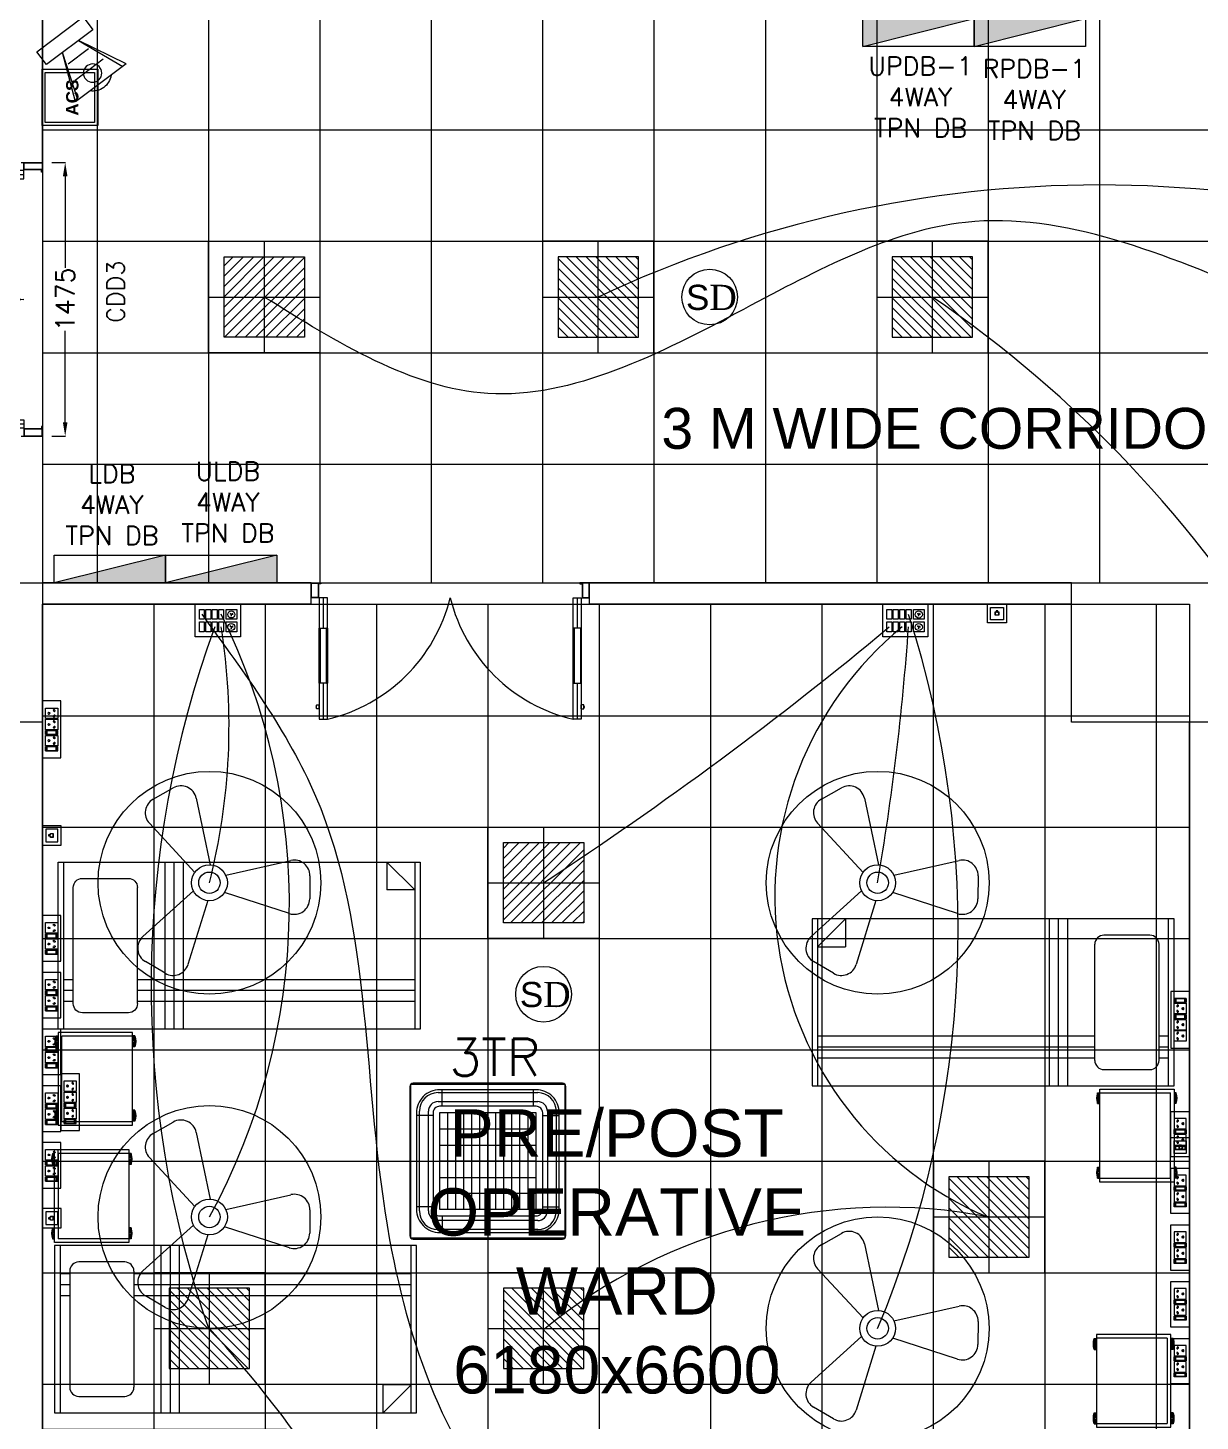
# Model space of a CAD drawing. Extents: x 3552052 to 4102982, y -707811 to -630695.
# Drawn here: x 3575762 to 3582078, y -653095 to -645591 of the extents above; entities that cross this region are included whole.
import ezdxf

# ---------------------------------------------------------------- set-up
doc = ezdxf.new("R2010")
doc.units = 0
doc.header["$LTSCALE"] = 6
doc.header["$MEASUREMENT"] = 0
doc.layers.get('Defpoints').update_dxf_attribs({"linetype": 'CONTINUOUS', "lineweight": 0})
for name, color, linetype, lineweight in [('1200 Door', 144, 'CONTINUOUS', 0), ('COL', 5, 'CONTINUOUS', 0), ('DIM', 7, 'CONTINUOUS', 0), ('Double Leaf Door', 4, 'CONTINUOUS', 0), ('ELE 36W EMERGENCY LIGHT', 5, 'CONTINUOUS', 0), ('ELE 36W LED LIGHT', 6, 'CONTINUOUS', 0), ('ELE-1200MM CEILINGFAN', 6, 'CONTINUOUS', 0), ('ELE-12M RAW&UPS SB', 40, 'CONTINUOUS', 0), ('ELE-2NOS OF 6-16 RAW POWER SOCKET', 1, 'CONTINUOUS', 0), ('ELE-36W EMERGENCY  LED LIGHT', 7, 'CONTINUOUS', 0), ('ELE-36W LED LIGHT', 210, 'CONTINUOUS', 0), ('ELE-3NOS 6-16A POWER SOCKET', 5, 'CONTINUOUS', 0), ('ELE-4M UPS P.SB', 3, 'CONTINUOUS', 0), ('ELE. 2N0S OF 6-16 UPS SOCKETS', 191, 'CONTINUOUS', 0), ('ELE. DB', 1, 'CONTINUOUS', 0), ('ELE.DB', 1, 'CONTINUOUS', 0), ('ELE.LAN POINT', 3, 'CONTINUOUS', 0), ('FA-BELOW SMOKE DERECTOR', 1, 'CONTINUOUS', 0), ('furniture', 33, 'CONTINUOUS', 0), ('hatch', 252, 'CONTINUOUS', 0), ('HTL-AC UNIT', 5, 'CONTINUOUS', 0), ('LV-ACS', 30, 'CONTINUOUS', 0), ('LV.CC CEMARA', 66, 'CONTINUOUS', 0), ('MEP_HVAC_TEXT', 7, 'CONTINUOUS', 0), ('WALL', 8, 'CONTINUOUS', 0)]:
    doc.layers.add(name, color=color, linetype=linetype, lineweight=lineweight)
doc.layers.add('ELE-LIGHTING WIRING', color=7, linetype='CONTINUOUS', lineweight=0, true_color=0x63d7b6)
doc.styles.add('ARIAL', font='arial.ttf')
doc.styles.add('PDF Times New Roman', font='times.ttf')
doc.styles.add('ROMANS', font='romans.shx')
doc.styles.get("Standard").update_dxf_attribs({"font": 'SIMPLEX'})
doc.styles.add('VERDANA', font='verdana.ttf')
doc.dimstyles.new('AEPL1', dxfattribs={"dimtxt": 100, "dimasz": 75, "dimexe": 1.25, "dimexo": 50, "dimtad": 0, "dimdec": 0, "dimtxsty": 'ROMANS', "dimcen": 2.5, "dimclrd": 7, "dimclre": 7, "dimadec": 0, "dimazin": 0, "dimtfac": 1, "dimtdec": 0, "dimtmove": 0, "dimatfit": 3, "dimfxl": 1, "dimlwd": 0, "dimlwe": 0, "dimarcsym": 0})

# ---------------------------------------------------------------- blocks, each defined once
blk = doc.blocks.new('asdsad')
at = {"layer": 'ELE-12M RAW&UPS SB', "color": 40, "ltscale": 10}
for p, q in [((3536006.4, -692076.1, 0), (3536013.4, -692079.7, 0)), ((3536014, -692078.8, 0), (3536009, -692073, 0)), ((3536013.9, -692082.1, 0), (3536011.4, -692089.3, 0)), ((3536015.4, -692090.1, 0), (3536015, -692082.2, 0)), ((3536023, -692075.3, 0), (3536016.4, -692079.5, 0)), ((3536016.9, -692080.5, 0), (3536024.4, -692079.1, 0)), ((3536006.4, -692143.9, 0), (3536013.4, -692147.5, 0)), ((3536014, -692146.6, 0), (3536009, -692140.8, 0)), ((3536013.9, -692149.9, 0), (3536011.4, -692157.1, 0)), ((3536015.4, -692157.9, 0), (3536015, -692150, 0)), ((3536023, -692143.1, 0), (3536016.4, -692147.3, 0)), ((3536016.9, -692148.3, 0), (3536024.4, -692146.9, 0))]:
    blk.add_line(p, q, dxfattribs=at)
at = {"layer": 'ELE-12M RAW&UPS SB', "color": 40, "ltscale": 10, "elevation": 0}
for points in [[(3535820.5, -692025.9), (3536064.2, -692025.9), (3536064.2, -692200.8), (3535820.5, -692200.8)], [(3535877.2, -692053.5), (3535903.6, -692053.5), (3535903.6, -692106.3), (3535877.2, -692106.3)], [(3535877.2, -692121), (3535903.6, -692121), (3535903.6, -692173.8), (3535877.2, -692173.8)], [(3535911.9, -692053.5), (3535938.3, -692053.5), (3535938.3, -692106.3), (3535911.9, -692106.3)], [(3535911.9, -692121), (3535938.3, -692121), (3535938.3, -692173.8), (3535911.9, -692173.8)], [(3535946.5, -692053.5), (3535972.9, -692053.5), (3535972.9, -692106.3), (3535946.5, -692106.3)], [(3535946.5, -692121), (3535972.9, -692121), (3535972.9, -692173.8), (3535946.5, -692173.8)], [(3535986.2, -692053.2), (3536044.3, -692053.2), (3536044.3, -692106), (3535986.2, -692106)], [(3535986.2, -692121), (3536044.3, -692121), (3536044.3, -692173.8), (3535986.2, -692173.8)]]:
    blk.add_lwpolyline(points, close=True, dxfattribs=at)
at = {"layer": 'ELE-12M RAW&UPS SB', "color": 3, "linetype": 'ByBlock', "elevation": 0}
for points in [[(3535842.5, -692053.5), (3535868.9, -692053.5), (3535868.9, -692106.3), (3535842.5, -692106.3)], [(3535842.5, -692121), (3535868.9, -692121), (3535868.9, -692173.8), (3535842.5, -692173.8)]]:
    blk.add_lwpolyline(points, close=True, dxfattribs=at)
at = {"layer": 'ELE-12M RAW&UPS SB', "color": 40, "ltscale": 10}
for centre, radius in [((3536014.9, -692080.5, 0), 19.1), ((3536014.9, -692080.5, 0), 1.78), ((3536014.9, -692148.3, 0), 19.1), ((3536014.9, -692148.3, 0), 1.78)]:
    blk.add_circle(centre, radius, dxfattribs=at)
blk = doc.blocks.new('UPS DB')
at = {"layer": 'hatch'}
h = blk.add_hatch(color=3, dxfattribs=at)
h.dxf.hatch_style = 1
h.paths.add_polyline_path([(0, -150), (600, -150), (600, 0)])
at = {"layer": 'ELE. DB', "color": 3}
blk.add_line((600, 0), (0, -150), dxfattribs=at)
blk.add_lwpolyline([(0, 0), (600, 0), (600, -150), (0, -150)], close=True, dxfattribs=at)
blk = doc.blocks.new('FREAWFRED')
at = {"layer": 'ELE.DB'}
h = blk.add_hatch(color=1, dxfattribs=at)
h.dxf.hatch_style = 1
h.paths.add_polyline_path([(149.9, 0), (149.9, 600), (0, 600)])
blk.add_line((0, 600), (149.9, 0), dxfattribs=at)
blk.add_lwpolyline([(0, 0), (0, 600), (149.9, 600), (149.9, 0)], close=True, dxfattribs=at)
blk = doc.blocks.new('CC CEMARA')
at = {"layer": 'LV.CC CEMARA', "linetype": 'ByBlock'}
for p, q in [((46.7, -104.5), (105.3, -34.9)), ((239.6, -66.6), (64.7, -12.2)), ((232.1, -75.7), (64.7, -12.2)), ((94.5, -242.4), (18.6, -67.1)), ((18.6, -67.1), (104.2, -230.6)), ((81.3, -159.1), (162.8, -62.4)), ((94.5, -242.4), (239.6, -66.6))]:
    blk.add_line(p, q, dxfattribs=at)
blk.add_lwpolyline([(110.8, 42.8), (66.4, 79.7), (-66.4, -79.7), (-22, -116.7)], close=True, dxfattribs=at)
blk.add_circle((133.5, -123.5), 32.9, dxfattribs=at)
blk.add_arc((131.6, -123.6), 66.7, 275.3702, 5.5412, dxfattribs=at)
blk = doc.blocks.new('A$C45A5314D')
at = {"layer": 'furniture', "color": 6, "ltscale": 0.75}
for p, q in [((-1962.2, 946.4), (-1950, 946.4)), ((-1962.2, 946.4), (-1962.2, 887.3)), ((-1962.2, 945.5), (-1950, 945.5)), ((-1962.2, 944.4), (-1950, 944.4)), ((-1962.2, 943.2), (-1950, 943.2)), ((-1962.2, 941.5), (-1950, 941.5)), ((-1962.2, 939.2), (-1950, 939.2)), ((-1962.2, 936.2), (-1950, 936.2)), ((-1962.2, 932), (-1950, 932)), ((-1962.2, 927.1), (-1950, 927.1)), ((-1962.2, 920.9), (-1950, 920.9)), ((-1962.2, 912.9), (-1950, 912.9)), ((-1962.2, 906.7), (-1950, 906.7)), ((-1962.2, 901.8), (-1950, 901.8)), ((-1950, 467.5), (-1950, 967.5)), ((-1950, 967.5), (-1550, 967.5)), ((-1930.3, 947.8), (-1930.3, 487.2)), ((-1930.3, 947.8), (-1550, 947.8)), ((-1550, 967.5), (-1550, 467.5)), ((-1537.8, 946.4), (-1550, 946.4)), ((-1537.8, 945.5), (-1550, 945.5)), ((-1537.8, 944.4), (-1550, 944.4)), ((-1537.8, 943.2), (-1550, 943.2)), ((-1537.8, 941.5), (-1550, 941.5)), ((-1537.8, 939.2), (-1550, 939.2)), ((-1537.8, 936.2), (-1550, 936.2)), ((-1537.8, 932), (-1550, 932)), ((-1537.8, 927.1), (-1550, 927.1)), ((-1537.8, 920.9), (-1550, 920.9)), ((-1537.8, 912.9), (-1550, 912.9)), ((-1537.8, 906.7), (-1550, 906.7)), ((-1537.8, 901.8), (-1550, 901.8)), ((-1537.8, 946.4), (-1537.8, 887.3)), ((-1962.2, 897.6), (-1950, 897.6)), ((-1962.2, 894.6), (-1950, 894.6)), ((-1962.2, 892.3), (-1950, 892.3)), ((-1962.2, 890.6), (-1950, 890.6)), ((-1962.2, 889.4), (-1950, 889.4)), ((-1962.2, 888.2), (-1950, 888.2)), ((-1962.2, 887.3), (-1950, 887.3)), ((-1537.8, 897.6), (-1550, 897.6)), ((-1537.8, 894.6), (-1550, 894.6)), ((-1537.8, 892.3), (-1550, 892.3)), ((-1537.8, 890.6), (-1550, 890.6)), ((-1537.8, 889.4), (-1550, 889.4)), ((-1537.8, 888.2), (-1550, 888.2)), ((-1537.8, 887.3), (-1550, 887.3)), ((-1962.2, 545.4), (-1950, 545.4)), ((-1962.2, 545.4), (-1962.2, 486.3)), ((-1962.2, 544.5), (-1950, 544.5)), ((-1962.2, 543.4), (-1950, 543.4)), ((-1962.2, 542.2), (-1950, 542.2)), ((-1962.2, 540.4), (-1950, 540.4)), ((-1962.2, 538.1), (-1950, 538.1)), ((-1962.2, 535.2), (-1950, 535.2)), ((-1962.2, 531), (-1950, 531)), ((-1962.2, 526.1), (-1950, 526.1)), ((-1537.8, 545.4), (-1550, 545.4)), ((-1537.8, 544.5), (-1550, 544.5)), ((-1537.8, 543.4), (-1550, 543.4)), ((-1537.8, 542.2), (-1550, 542.2)), ((-1537.8, 540.4), (-1550, 540.4)), ((-1537.8, 538.1), (-1550, 538.1)), ((-1537.8, 535.2), (-1550, 535.2)), ((-1537.8, 531), (-1550, 531)), ((-1537.8, 526.1), (-1550, 526.1)), ((-1537.8, 545.4), (-1537.8, 486.3)), ((-1962.2, 519.9), (-1950, 519.9)), ((-1962.2, 511.9), (-1950, 511.9)), ((-1962.2, 505.7), (-1950, 505.7)), ((-1962.2, 500.7), (-1950, 500.7)), ((-1962.2, 496.6), (-1950, 496.6)), ((-1962.2, 493.6), (-1950, 493.6)), ((-1962.2, 491.3), (-1950, 491.3)), ((-1962.2, 489.6), (-1950, 489.6)), ((-1962.2, 488.4), (-1950, 488.4)), ((-1962.2, 487.2), (-1950, 487.2)), ((-1962.2, 486.3), (-1950, 486.3)), ((-1962.2, 486.3), (-1950, 486.3)), ((-1550, 467.5), (-1950, 467.5)), ((-1550, 487.2), (-1930.3, 487.2)), ((-1537.8, 519.9), (-1550, 519.9)), ((-1537.8, 511.9), (-1550, 511.9)), ((-1537.8, 505.7), (-1550, 505.7)), ((-1537.8, 500.7), (-1550, 500.7)), ((-1537.8, 496.6), (-1550, 496.6)), ((-1537.8, 493.6), (-1550, 493.6)), ((-1537.8, 491.3), (-1550, 491.3)), ((-1537.8, 489.6), (-1550, 489.6)), ((-1537.8, 488.4), (-1550, 488.4)), ((-1537.8, 487.2), (-1550, 487.2)), ((-1537.8, 486.3), (-1550, 486.3))]:
    blk.add_line(p, q, dxfattribs=at)
at = {"layer": 'furniture', "color": 6}
for p, q in [((0, 450), (-1950, 450)), ((-1950, 450), (-1950, -450)), ((-1920.5, 450), (-1920.5, -450)), ((-1376.5, -450), (-1376.5, 450)), ((-1326.5, -450), (-1326.5, 450)), ((-1276.5, -450), (-1276.5, 450)), ((-29.5, -450), (-29.5, 450)), ((0, -450), (0, 450)), ((-1869, 312.7), (-1869, -312.7)), ((-1572.3, 361.9), (-1819.8, 361.9)), ((-1523.1, 312.7), (-1523.1, -312.7)), ((-1920.5, 300), (-1869, 300)), ((-1920.5, 240.9), (-1869, 240.9)), ((-1523.1, 300), (-29.5, 300)), ((-1523.1, 240.9), (-29.5, 240.9)), ((-1920.5, 181.9), (-1869, 181.9)), ((-1523.1, 181.9), (-29.5, 181.9)), ((-179.5, -450), (-29.5, -300)), ((-179.5, -450), (-179.5, -300)), ((-29.5, -300), (-179.5, -300)), ((-1819.8, -361.9), (-1572.3, -361.9)), ((-1950, -450), (0, -450))]:
    blk.add_line(p, q, dxfattribs=at)
at = {"layer": 'furniture', "color": 6, "ltscale": 0.75}
for centre, start, end in [((-1876, 916.9), 161.07537, 198.92466), ((-1624, 916.9), 341.07537, 18.92466), ((-1876, 515.9), 161.07537, 198.92466), ((-1624, 515.9), 341.07537, 18.92466)]:
    blk.add_arc(centre, 91.1, start, end, dxfattribs=at)
at = {"layer": 'furniture', "color": 6}
for centre, start, end in [((-1819.8, 312.7), 90.00001, 180.00001), ((-1572.3, 312.7), 0.00001, 90.00001), ((-1819.8, -312.7), 180.00001, 270.00001), ((-1572.3, -312.7), 270.00001, 0.00001)]:
    blk.add_arc(centre, 49.2, start, end, dxfattribs=at)
blk = doc.blocks.new('1800x80')
at = {"layer": 'Double Leaf Door'}
for points in [[(101770.4, -25417.9), (101775.3, -25417.9), (101775.3, -25121.4), (101770.4, -25121.4)], [(101814, -25121.4), (101809.1, -25121.4), (101809.1, -25417.9), (101814, -25417.9)], [(103113.4, -25121.4), (103118.4, -25121.4), (103118.4, -25417.9), (103113.4, -25417.9)], [(103157.1, -25417.9), (103152.1, -25417.9), (103152.1, -25121.4), (103157.1, -25121.4)]]:
    blk.add_hatch(color=6, dxfattribs=at).paths.add_polyline_path(points)
at = {"layer": 'Double Leaf Door', "color": 8}
for p, q in [((101756, -24985.1), (101756, -25003.1)), ((101770.4, -24983.1), (101758, -24983.1)), ((101770.4, -25581.8), (101770.4, -24927.6)), ((101770.4, -24927.6), (101814, -24927.6)), ((101770.4, -24983.1), (101770.4, -25005)), ((101792.2, -25121.4), (101792.2, -24927.6)), ((101814, -24927.6), (101814, -25581.8)), ((103157.1, -24927.6), (103113.4, -24927.6)), ((103113.4, -24927.6), (103113.4, -25581.8)), ((103135.3, -25121.4), (103135.3, -24927.6)), ((103157.1, -25581.8), (103157.1, -24927.6)), ((103157.1, -24983.1), (103169.5, -24983.1)), ((103157.1, -24983.1), (103157.1, -25005)), ((103171.5, -24985.1), (103171.5, -25003.1)), ((101758, -25005), (101770.4, -25005)), ((103169.5, -25005), (103157.1, -25005)), ((101792.2, -25581.8), (101792.2, -25417.9)), ((103135.3, -25581.8), (103135.3, -25417.9)), ((101726.2, -25581.8), (101726.2, -25681.8)), ((101766.4, -25581.8), (101726.2, -25581.8)), ((101728.2, -25583.8), (101728.2, -25679.8)), ((101764.4, -25583.8), (101728.2, -25583.8)), ((101764.4, -25678.9), (101764.4, -25583.8)), ((101766.4, -25676.9), (101766.4, -25581.8)), ((101814, -25581.8), (101770.4, -25581.8)), ((103113.4, -25581.8), (103157.1, -25581.8)), ((103161.1, -25676.9), (103161.1, -25581.8)), ((103161.1, -25581.8), (103201.2, -25581.8)), ((103163, -25678.9), (103163, -25583.8)), ((103163, -25583.8), (103199.3, -25583.8)), ((103199.3, -25583.8), (103199.3, -25679.8)), ((103201.2, -25581.8), (103201.2, -25681.8)), ((101726.2, -25681.8), (101766.4, -25681.8)), ((101728.2, -25679.8), (101766.4, -25679.8)), ((101776.3, -25678.9), (101764.4, -25678.9)), ((101778.3, -25676.9), (101766.4, -25676.9)), ((101766.4, -25679.8), (101776.3, -25679.8)), ((101766.4, -25681.8), (101778.3, -25681.8)), ((101776.3, -25679.8), (101776.3, -25678.9)), ((101778.3, -25681.8), (101778.3, -25676.9)), ((103149.1, -25681.8), (103149.1, -25676.9)), ((103149.1, -25676.9), (103161.1, -25676.9)), ((103161.1, -25681.8), (103149.1, -25681.8)), ((103151.1, -25679.8), (103151.1, -25678.9)), ((103151.1, -25678.9), (103163, -25678.9)), ((103161.1, -25679.8), (103151.1, -25679.8)), ((103199.3, -25679.8), (103161.1, -25679.8)), ((103201.2, -25681.8), (103161.1, -25681.8))]:
    blk.add_line(p, q, dxfattribs=at)
at = {"layer": 'Double Leaf Door', "color": 6}
for p, q in [((101814, -25121.4), (101770.4, -25121.4)), ((101770.4, -25121.4), (101770.4, -25417.9)), ((101775.3, -25417.9), (101775.3, -25121.4)), ((101809.1, -25417.9), (101809.1, -25121.4)), ((101814, -25417.9), (101814, -25121.4)), ((103113.4, -25417.9), (103113.4, -25121.4)), ((103113.4, -25121.4), (103157.1, -25121.4)), ((103118.4, -25417.9), (103118.4, -25121.4)), ((103152.1, -25417.9), (103152.1, -25121.4)), ((103157.1, -25121.4), (103157.1, -25417.9)), ((101770.4, -25417.9), (101814, -25417.9)), ((103157.1, -25417.9), (103113.4, -25417.9))]:
    blk.add_line(p, q, dxfattribs=at)
at = {"layer": 'Double Leaf Door', "color": 6, "ltscale": 100}
for p, q in [((101809.1, -25121.4), (101809.1, -25417.9)), ((103118.4, -25121.4), (103118.4, -25417.9))]:
    blk.add_line(p, q, dxfattribs=at)
at = {"layer": 'Double Leaf Door', "color": 6}
for points in [[(101770.4, -25121.4), (101770.4, -25417.9), (101775.3, -25417.9), (101775.3, -25121.4), (101770.4, -25121.4)], [(101814, -25121.4), (101814, -25417.9), (101809.1, -25417.9), (101809.1, -25121.4), (101814, -25121.4)], [(103113.4, -25121.4), (103113.4, -25417.9), (103118.4, -25417.9), (103118.4, -25121.4), (103113.4, -25121.4)], [(103157.1, -25121.4), (103157.1, -25417.9), (103152.1, -25417.9), (103152.1, -25121.4), (103157.1, -25121.4)]]:
    blk.add_lwpolyline(points, dxfattribs=at)
at = {"layer": 'Double Leaf Door', "ltscale": 5000}
for points in [[(101770.4, -25121.4), (101770.4, -25417.9), (101775.3, -25417.9), (101775.3, -25121.4), (101770.4, -25121.4)], [(103157.1, -25121.4), (103157.1, -25417.9), (103152.1, -25417.9), (103152.1, -25121.4), (103157.1, -25121.4)]]:
    blk.add_lwpolyline(points, dxfattribs=at)
at = {"layer": 'Double Leaf Door', "color": 8}
for centre, radius, start, end in [((101758, -24985.1), 1.98, 90, 180), ((101731.8, -25658.9), 736, 6.01421, 83.58626), ((103143.1, -25606.8), 679.9, 92.50464, 177.89489), ((103169.5, -24985.1), 1.98, 0, 90), ((101756, -24994.1), 3.72, 90, 270), ((101758, -25003.1), 1.98, 180, 270), ((103169.5, -25003.1), 1.98, 270, 0), ((103171.5, -24994.1), 3.72, 270, 90)]:
    blk.add_arc(centre, radius, start, end, dxfattribs=at)
blk = doc.blocks.new('*D77')
at = {"layer": 'Defpoints', "color": 0, "linetype": 'ByBlock', "transparency": 16777216}
for p in [(3575840.5, -646315.4), (3575963.3, -646315.4), (3575840.5, -647790.4)]:
    blk.add_point(p, dxfattribs=at)
at = {"layer": 'DIM', "color": 7, "linetype": 'ByBlock', "lineweight": 0, "transparency": 16777216}
for p, q in [((3575890.5, -646315.4), (3575964.5, -646315.4)), ((3575963.3, -646390.4), (3575963.3, -646883.3)), ((3575963.3, -647715.4), (3575963.3, -647222.6)), ((3575890.5, -647790.4), (3575964.5, -647790.4))]:
    blk.add_line(p, q, dxfattribs=at)
at = {"layer": 'DIM', "color": 7, "linetype": 'ByBlock', "transparency": 16777216}
for points in [[(3575950.8, -646390.4), (3575975.8, -646390.4), (3575963.3, -646315.4)], [(3575950.8, -647715.4), (3575975.8, -647715.4), (3575963.3, -647790.4)]]:
    blk.add_solid(points, dxfattribs=at)
at = {"layer": 'DIM', "color": 0, "linetype": 'ByBlock', "transparency": 16777216, "insert": (3575963.3, -647052.9), "char_height": 100, "attachment_point": 5, "rotation": 90, "style": 'ROMANS'}
blk.add_mtext('1475', dxfattribs=at)
blk = doc.blocks.new('543WYH')
at = {"layer": 'ELE-2NOS OF 6-16 RAW POWER SOCKET', "color": 30, "linetype": 'ByBlock', "lineweight": 0}
for p, q in [((-124, -57), (-124, -91)), ((-26, -57), (-124, -57)), ((-26, -57), (-124, -57)), ((-124, -91), (-26, -91)), ((-124, -96), (-26, -96)), ((-124, -181), (-124, -96)), ((-113, -60), (-113, -88)), ((-37, -60), (-113, -60)), ((-113, -88), (-37, -88)), ((-110, -60), (-110, -88)), ((-37, -88), (-37, -60)), ((-26, -57), (-26, -91)), ((-26, -91), (-26, -57)), ((-26, -96), (-26, -181)), ((-26, -181), (-124, -181)), ((-124, -187), (-124, -221)), ((-26, -187), (-124, -187)), ((-26, -187), (-124, -187)), ((-124, -221), (-26, -221)), ((-113, -190), (-113, -218)), ((-37, -190), (-113, -190)), ((-113, -218), (-37, -218)), ((-110, -190), (-110, -218)), ((-37, -218), (-37, -190)), ((-26, -187), (-26, -221)), ((-26, -221), (-26, -187)), ((-124, -312), (-124, -227)), ((-124, -227), (-26, -227)), ((-26, -312), (-124, -312)), ((-124, -402), (-124, -317)), ((-124, -317), (-26, -317)), ((-26, -227), (-26, -312)), ((-26, -317), (-26, -402)), ((-26, -402), (-124, -402))]:
    blk.add_line(p, q, dxfattribs=at)
blk.add_lwpolyline([(-150, 0), (-150, -459), (0, -459), (0, 0)], close=True, dxfattribs=at)
for centre, radius, start, end in [((-94, -115), 5.7, 275.2689, 182.51), ((-98, -119), 4.6, 112.6838, 345.0951), ((-98, -159), 4.6, 14.9049, 247.3162), ((-94, -163), 5.7, 177.49, 84.7311), ((-58, -139), 4.22, 71.4031, 288.5969), ((-51, -139), 6.62, 217.1584, 142.8416), ((-98, -249), 4.6, 112.6838, 345.0951), ((-98, -289), 4.6, 14.9049, 247.3162), ((-98, -340), 4.6, 112.6838, 345.0951), ((-94, -245), 5.7, 275.2689, 182.51), ((-94, -293), 5.7, 177.49, 84.7311), ((-94, -335), 5.7, 275.2689, 182.51), ((-58, -269), 4.22, 71.4031, 288.5969), ((-51, -269), 6.62, 217.1584, 142.8416), ((-98, -379), 4.6, 14.9049, 247.3162), ((-94, -384), 5.7, 177.49, 84.7311), ((-58, -360), 4.22, 71.4031, 288.5969), ((-51, -360), 6.62, 217.1584, 142.8416)]:
    blk.add_arc(centre, radius, start, end, dxfattribs=at)
blk = doc.blocks.new('Voice')
at = {"layer": 'ELE.LAN POINT', "color": 6}
for points in [[(0, -31.8), (127.9, -31.8), (127.9, 92), (0, 92)], [(21.9, -10), (106, -10), (106, 70.1), (21.9, 70.1)], [(77.3, 21.4), (69.7, 21.4), (69.7, 11.7), (58.1, 11.7), (58.1, 21.4), (50.6, 21.4), (50.6, 38.7), (77.3, 38.7)], [(75.9, 22.8), (68.4, 22.8), (68.4, 13), (59.5, 13), (59.5, 22.8), (52, 22.8), (52, 37.4), (75.9, 37.4)]]:
    blk.add_lwpolyline(points, close=True, dxfattribs=at)
blk = doc.blocks.new('5Y3AQY')
at = {"layer": 'ELE. 2N0S OF 6-16 UPS SOCKETS', "color": 72, "lineweight": 0}
for p, q in [((-312, -26), (-278, -26)), ((-312, -124), (-312, -26)), ((-312, -124), (-312, -26)), ((-309, -37), (-281, -37)), ((-309, -113), (-309, -37)), ((-309, -40), (-281, -40)), ((-281, -37), (-281, -113)), ((-278, -26), (-278, -124)), ((-272, -26), (-272, -124)), ((-187, -26), (-272, -26)), ((-187, -124), (-187, -26)), ((-181, -26), (-148, -26)), ((-181, -124), (-181, -26)), ((-181, -124), (-181, -26)), ((-179, -37), (-150, -37)), ((-179, -113), (-179, -37)), ((-179, -40), (-150, -40)), ((-150, -37), (-150, -113)), ((-148, -26), (-148, -124)), ((-57, -26), (-142, -26)), ((-142, -26), (-142, -124)), ((-57, -124), (-57, -26)), ((-312, -124), (-278, -124)), ((-278, -124), (-312, -124)), ((-281, -113), (-309, -113)), ((-272, -124), (-187, -124)), ((-181, -124), (-148, -124)), ((-148, -124), (-181, -124)), ((-150, -113), (-179, -113)), ((-142, -124), (-57, -124))]:
    blk.add_line(p, q, dxfattribs=at)
blk.add_lwpolyline([(-368, 0), (0, 0), (0, -150), (-368, -150)], close=True, dxfattribs=at)
for centre, radius, start, end in [((-254, -56), 5.7, 87.49, 354.7311), ((-249, -52), 4.6, 284.9049, 157.3162), ((-230, -99), 6.62, 127.1584, 52.8416), ((-230, -92), 4.22, 341.4031, 198.5969), ((-210, -52), 4.6, 22.6838, 255.0951), ((-205, -56), 5.7, 185.2689, 92.51), ((-124, -56), 5.7, 87.49, 354.7311), ((-119, -52), 4.6, 284.9049, 157.3162), ((-99, -99), 6.62, 127.1584, 52.8416), ((-99, -92), 4.22, 341.4031, 198.5969), ((-80, -52), 4.6, 22.6838, 255.0951), ((-75, -56), 5.7, 185.2689, 92.51)]:
    blk.add_arc(centre, radius, start, end, dxfattribs=at)
blk = doc.blocks.new('FGFGGR')
at = {"layer": 'ELE-4M UPS P.SB', "color": 8, "linetype": 'ByBlock'}
for p, q in [((3598355.8, -691291.4), (3598355.8, -695736.4)), ((3598955.8, -691291.4), (3598955.8, -695736.4)), ((3599555.8, -691291.4), (3599555.8, -697851.4)), ((3600155.8, -691291.4), (3600155.8, -697851.4)), ((3600755.8, -691291.4), (3600755.8, -697851.4)), ((3601355.8, -691291.4), (3601355.8, -697851.4)), ((3601955.8, -691291.4), (3601955.8, -697851.4)), ((3602555.8, -691291.4), (3602555.8, -697851.4)), ((3603155.8, -691291.4), (3603155.8, -697851.4)), ((3603755.8, -691291.4), (3603755.8, -697851.4)), ((3597755.8, -691891.4), (3603935.8, -691891.4)), ((3597755.8, -692491.4), (3603935.8, -692491.4)), ((3597755.8, -693091.4), (3603935.8, -693091.4)), ((3597755.8, -693691.4), (3603935.8, -693691.4)), ((3597755.8, -694291.4), (3603935.8, -694291.4)), ((3597755.8, -694891.4), (3603935.8, -694891.4)), ((3597755.8, -695491.4), (3603935.8, -695491.4)), ((3599070.8, -696091.4), (3603935.8, -696091.4)), ((3599070.8, -696691.4), (3603935.8, -696691.4)), ((3599070.8, -697291.4), (3603935.8, -697291.4))]:
    blk.add_line(p, q, dxfattribs=at)
blk.add_lwpolyline([(3597755.8, -695736.4), (3597755.8, -691291.4), (3603935.8, -691291.4), (3603935.8, -697851.4), (3599070.8, -697851.4), (3599070.8, -695736.4)], close=True, dxfattribs=at)
blk = doc.blocks.new('light300x600')
at = {"layer": 'ELE-36W LED LIGHT', "lineweight": 0}
for p, q in [((918214.7, -78407.4), (918214.7, -79007.4)), ((918814.7, -78407.4), (918214.7, -78407.4)), ((918514.7, -78407.4), (918514.7, -79007.4)), ((918814.7, -79007.4), (918814.7, -78407.4)), ((918298.3, -78491.3), (918298.6, -78491)), ((918298.3, -78544.3), (918351.6, -78491)), ((918298.3, -78597.3), (918404.7, -78491)), ((918298.3, -78650.4), (918457.7, -78491)), ((918298.3, -78703.4), (918510.7, -78491)), ((918298.3, -78756.4), (918563.8, -78491)), ((918298.3, -78809.5), (918616.8, -78491)), ((918298.3, -78862.5), (918669.8, -78491)), ((918298.3, -78915.5), (918722.9, -78491)), ((918298.3, -78491), (918298.3, -78923.7)), ((918731.1, -78491), (918298.3, -78491)), ((918731.1, -78923.7), (918731.1, -78491)), ((918343.2, -78923.7), (918731.1, -78535.8)), ((918396.2, -78923.7), (918731.1, -78588.8)), ((918449.2, -78923.7), (918731.1, -78641.9)), ((918214.7, -78707.4), (918814.7, -78707.4)), ((918502.3, -78923.7), (918731.1, -78694.9)), ((918555.3, -78923.7), (918731.1, -78747.9)), ((918608.3, -78923.7), (918731.1, -78801)), ((918661.3, -78923.7), (918731.1, -78854)), ((918298.3, -78923.7), (918731.1, -78923.7)), ((918714.4, -78923.7), (918731.1, -78907)), ((918214.7, -79007.4), (918814.7, -79007.4))]:
    blk.add_line(p, q, dxfattribs=at)
blk = doc.blocks.new('CASSETTE UNIT - 3TR')
at = {"layer": 'HTL-AC UNIT', "color": 3}
for p, q in [((953753.2, -137420.8), (954583.3, -137420.8)), ((953753.2, -138250.3), (953753.2, -137420.8)), ((954583.3, -137420.8), (954583.3, -138250.3)), ((953951.9, -138095), (953951.9, -137576.1)), ((953995.2, -138095), (953995.2, -137576.1)), ((954038.4, -138095), (954038.4, -137576.1)), ((954081.7, -138095), (954081.7, -137576.1)), ((954124.9, -138095), (954124.9, -137576.1)), ((954168.2, -138095), (954168.2, -137576.1)), ((954211.4, -138095), (954211.4, -137576.1)), ((954254.8, -138095), (954254.8, -137576.1)), ((954298.1, -138095), (954298.1, -137576.1)), ((954341.3, -138095), (954341.3, -137576.1)), ((954384.6, -138095), (954384.6, -137576.1)), ((954428, -137663.5), (953908.5, -137663.5)), ((953908.5, -137750), (954428, -137750)), ((954428, -137836.5), (953908.5, -137836.5)), ((953908.5, -137923.1), (954428, -137923.1)), ((954428, -138009.6), (953908.5, -138009.6)), ((954583.3, -138250.3), (953753.2, -138250.3))]:
    blk.add_line(p, q, dxfattribs=at)
at = {"layer": 'HTL-AC UNIT', "color": 1}
for p, q in [((953899.9, -137466.7), (954436.6, -137466.7)), ((953899.9, -137515.2), (954436.6, -137515.2)), ((953799.1, -138103.6), (953799.1, -137567.5)), ((953847.6, -138103.6), (953847.6, -137567.5)), ((954488.9, -137567.5), (954488.9, -138103.6)), ((954537.4, -138103.6), (954537.4, -137567.5)), ((954436.6, -138155.9), (953899.9, -138155.9)), ((954436.6, -138204.4), (953899.9, -138204.4))]:
    blk.add_line(p, q, dxfattribs=at)
at = {"layer": 'HTL-AC UNIT', "color": 8}
for p, q in [((953921.7, -137540.4), (953921.7, -137451.2)), ((954414.8, -137540.4), (954414.8, -137451.2)), ((953872.8, -137589.3), (953783.6, -137589.3)), ((954463.7, -137589.3), (954552.9, -137589.3)), ((953872.8, -138081.8), (953783.6, -138081.8)), ((953921.7, -138130.7), (953921.7, -138219.9)), ((954414.8, -138130.7), (954414.8, -138219.9)), ((954463.7, -138081.8), (954552.9, -138081.8))]:
    blk.add_line(p, q, dxfattribs=at)
at = {"layer": 'HTL-AC UNIT', "color": 3}
blk.add_lwpolyline([(953765.8, -138255.6), (954570.7, -138255.6, 0.414214), (954588.5, -138237.7), (954588.5, -137433.4, 0.414214), (954570.7, -137415.6), (953765.8, -137415.6, 0.414214), (953747.9, -137433.4), (953747.9, -138237.7, 0.414214)], format="xyb", close=True, dxfattribs=at)
at = {"layer": 'HTL-AC UNIT', "color": 8}
for points in [[(953908.5, -138219.9), (954428, -138219.9, 0.414214), (954552.9, -138095), (954552.9, -137576.1, 0.414214), (954428, -137451.2), (953908.5, -137451.2, 0.414214), (953783.6, -137576.1), (953783.6, -138095, 0.414214)], [(953908.5, -138130.7), (954428, -138130.7, 0.414214), (954463.7, -138095), (954463.7, -137576.1, 0.414214), (954428, -137540.4), (953908.5, -137540.4, 0.414214), (953872.8, -137576.1), (953872.8, -138095, 0.414214)]]:
    blk.add_lwpolyline(points, format="xyb", close=True, dxfattribs=at)
blk.add_lwpolyline([(953908.5, -138095), (954428, -138095), (954428, -137576.1), (953908.5, -137576.1)], close=True, dxfattribs=at)
at = {"layer": 'HTL-AC UNIT', "color": 1}
for centre, radius, start, end in [((953899.9, -137567.5), 100.7, 90, 180), ((954436.6, -137567.5), 100.7, 0, 90), ((953899.9, -137567.5), 52.3, 90, 180), ((954436.6, -137567.5), 52.3, 0, 90), ((953899.9, -138103.6), 100.7, 180, 270), ((953899.9, -138103.6), 52.3, 180, 270), ((954436.6, -138103.6), 52.3, 270, 0), ((954436.6, -138103.6), 100.7, 270, 0)]:
    blk.add_arc(centre, radius, start, end, dxfattribs=at)
blk = doc.blocks.new('A$C07FB25EA')
at = {"layer": 'ELE-1200MM CEILINGFAN', "color": 3}
for p, q in [((6.53, 13.37), (9.47, 11.64)), ((0.26, 2.64), (3.17, 12.07)), ((9.84, 7.94), (2.36, 1.21)), ((-11.8, 4.55), (-2.22, 1.44)), ((-14.84, -1.03), (-14.81, 2.38)), ((-2.41, -1.1), (-12.04, -3.29)), ((2.16, -1.54), (8.87, -8.78)), ((1.96, -12.49), (-0.13, -2.65)), ((8.31, -12.34), (5.35, -14.02))]:
    blk.add_line(p, q, dxfattribs=at)
at = {"layer": 'ELE-1200MM CEILINGFAN', "color": 5, "ltscale": 10}
blk.add_circle((0, 0), 16.45, dxfattribs=at)
at = {"layer": 'ELE-1200MM CEILINGFAN', "color": 3}
for radius in [2.65, 1.58]:
    blk.add_circle((0, 0), radius, dxfattribs=at)
for centre, start, end in [((5.36, 11.38), 59.5281, 162.5229), ((8.3, 9.66), 311.9493, 59.5281), ((-12.51, 2.36), 71.9493, 179.5281), ((-12.54, -1.05), 179.5281, 282.5229), ((7.18, -10.34), 299.5281, 42.5229), ((4.21, -12.02), 191.9493, 299.5281)]:
    blk.add_arc(centre, 2.3, start, end, dxfattribs=at)
blk = doc.blocks.new('ELE.EMERGENCY 40W LED LIGHT')
at = {"layer": 'ELE-36W EMERGENCY  LED LIGHT'}
h = blk.add_hatch(dxfattribs=at)
h.set_pattern_fill('ANSI31', color=5, scale=300, style=0)
h.paths.add_polyline_path([(-207.7, -207.7), (-207.7, 207.7), (207.7, 207.7), (207.7, -207.7)])
for p, q in [((0, 288), (0, -288)), ((-288, 0), (288, 0))]:
    blk.add_line(p, q, dxfattribs=at)
for points in [[(-288, -288), (-288, 288), (288, 288), (288, -288)], [(-207.7, -207.7), (-207.7, 207.7), (207.7, 207.7), (207.7, -207.7)]]:
    blk.add_lwpolyline(points, close=True, dxfattribs=at)
blk = doc.blocks.new('1500x80')
at = {"layer": 'Double Leaf Door'}
for points in [[(99336.2, -25417.9), (99341.1, -25417.9), (99341.1, -25121.4), (99336.2, -25121.4)], [(99379.8, -25121.4), (99374.8, -25121.4), (99374.8, -25417.9), (99379.8, -25417.9)], [(100704.2, -25121.4), (100709.2, -25121.4), (100709.2, -25417.9), (100704.2, -25417.9)], [(100747.8, -25417.9), (100742.9, -25417.9), (100742.9, -25121.4), (100747.8, -25121.4)]]:
    blk.add_hatch(color=6, dxfattribs=at).paths.add_polyline_path(points)
at = {"layer": 'Double Leaf Door', "color": 8}
for p, q in [((99321.8, -24985.1), (99321.8, -25003.1)), ((99336.2, -24983.1), (99323.7, -24983.1)), ((99336.2, -25581.8), (99336.2, -24927.6)), ((99336.2, -24927.6), (99379.8, -24927.6)), ((99336.2, -24983.1), (99336.2, -25005)), ((99358, -25121.4), (99358, -24927.6)), ((99379.8, -24927.6), (99379.8, -25581.8)), ((100747.8, -24927.6), (100704.2, -24927.6)), ((100704.2, -24927.6), (100704.2, -25581.8)), ((100726, -25121.4), (100726, -24927.6)), ((100747.8, -25581.8), (100747.8, -24927.6)), ((100747.8, -24983.1), (100760.3, -24983.1)), ((100747.8, -24983.1), (100747.8, -25005)), ((100762.2, -24985.1), (100762.2, -25003.1)), ((99323.7, -25005), (99336.2, -25005)), ((100760.3, -25005), (100747.8, -25005)), ((99358, -25581.8), (99358, -25417.9)), ((100726, -25581.8), (100726, -25417.9)), ((99292, -25581.8), (99292, -25661.8)), ((99332.2, -25581.8), (99292, -25581.8)), ((99294, -25583.8), (99294, -25659.8)), ((99330.2, -25583.8), (99294, -25583.8)), ((99330.2, -25658.9), (99330.2, -25583.8)), ((99332.2, -25656.9), (99332.2, -25581.8)), ((99379.8, -25581.8), (99336.2, -25581.8)), ((100704.2, -25581.8), (100747.8, -25581.8)), ((100751.8, -25656.9), (100751.8, -25581.8)), ((100751.8, -25581.8), (100792, -25581.8)), ((100753.8, -25658.9), (100753.8, -25583.8)), ((100753.8, -25583.8), (100790, -25583.8)), ((100790, -25583.8), (100790, -25659.8)), ((100792, -25581.8), (100792, -25661.8)), ((99292, -25661.8), (99332.2, -25661.8)), ((99294, -25659.8), (99332.2, -25659.8)), ((99342.1, -25658.9), (99330.2, -25658.9)), ((99344.1, -25656.9), (99332.2, -25656.9)), ((99332.2, -25659.8), (99342.1, -25659.8)), ((99332.2, -25661.8), (99344.1, -25661.8)), ((99342.1, -25659.8), (99342.1, -25658.9)), ((99344.1, -25661.8), (99344.1, -25656.9)), ((100739.9, -25661.8), (100739.9, -25656.9)), ((100739.9, -25656.9), (100751.8, -25656.9)), ((100751.8, -25661.8), (100739.9, -25661.8)), ((100741.9, -25659.8), (100741.9, -25658.9)), ((100741.9, -25658.9), (100753.8, -25658.9)), ((100751.8, -25659.8), (100741.9, -25659.8)), ((100790, -25659.8), (100751.8, -25659.8)), ((100792, -25661.8), (100751.8, -25661.8))]:
    blk.add_line(p, q, dxfattribs=at)
at = {"layer": 'Double Leaf Door', "color": 6}
for p, q in [((99379.8, -25121.4), (99336.2, -25121.4)), ((99336.2, -25121.4), (99336.2, -25417.9)), ((99341.1, -25417.9), (99341.1, -25121.4)), ((99374.8, -25417.9), (99374.8, -25121.4)), ((99379.8, -25417.9), (99379.8, -25121.4)), ((100704.2, -25417.9), (100704.2, -25121.4)), ((100704.2, -25121.4), (100747.8, -25121.4)), ((100709.2, -25417.9), (100709.2, -25121.4)), ((100742.9, -25417.9), (100742.9, -25121.4)), ((100747.8, -25121.4), (100747.8, -25417.9)), ((99336.2, -25417.9), (99379.8, -25417.9)), ((100747.8, -25417.9), (100704.2, -25417.9))]:
    blk.add_line(p, q, dxfattribs=at)
at = {"layer": 'Double Leaf Door', "color": 6, "ltscale": 100}
for p, q in [((99374.8, -25121.4), (99374.8, -25417.9)), ((100709.2, -25121.4), (100709.2, -25417.9))]:
    blk.add_line(p, q, dxfattribs=at)
at = {"layer": 'Double Leaf Door', "color": 6}
for points in [[(99336.2, -25121.4), (99336.2, -25417.9), (99341.1, -25417.9), (99341.1, -25121.4), (99336.2, -25121.4)], [(99379.8, -25121.4), (99379.8, -25417.9), (99374.8, -25417.9), (99374.8, -25121.4), (99379.8, -25121.4)], [(100704.2, -25121.4), (100704.2, -25417.9), (100709.2, -25417.9), (100709.2, -25121.4), (100704.2, -25121.4)], [(100747.8, -25121.4), (100747.8, -25417.9), (100742.9, -25417.9), (100742.9, -25121.4), (100747.8, -25121.4)]]:
    blk.add_lwpolyline(points, dxfattribs=at)
at = {"layer": 'Double Leaf Door', "ltscale": 5000}
for points in [[(99336.2, -25121.4), (99336.2, -25417.9), (99341.1, -25417.9), (99341.1, -25121.4), (99336.2, -25121.4)], [(100747.8, -25121.4), (100747.8, -25417.9), (100742.9, -25417.9), (100742.9, -25121.4), (100747.8, -25121.4)]]:
    blk.add_lwpolyline(points, dxfattribs=at)
at = {"layer": 'Double Leaf Door', "color": 8}
for centre, radius, start, end in [((99323.7, -24985.1), 1.98, 90, 180), ((99175.8, -25796.3), 892.3, 13.90597, 76.78637), ((100908.2, -25796.3), 892.3, 103.21363, 166.09403), ((100760.3, -24985.1), 1.98, 0, 90), ((99321.8, -24994.1), 3.72, 90, 270), ((99323.7, -25003.1), 1.98, 180, 270), ((100760.3, -25003.1), 1.98, 270, 0), ((100762.2, -24994.1), 3.72, 270, 90)]:
    blk.add_arc(centre, radius, start, end, dxfattribs=at)
blk = doc.blocks.new('SMOKE DETECTOR')
at = {"layer": 'FA-BELOW SMOKE DERECTOR', "color": 7}
blk.add_circle((931028.7, -118293.9), 166, dxfattribs=at)
at = {"layer": 'FA-BELOW SMOKE DERECTOR', "insert": (930887.1, -118373), "char_height": 150, "attachment_point": 7, "style": 'PDF Times New Roman'}
blk.add_mtext('{\\fArial|b0|i0|c0|p34;S}D', dxfattribs=at)
blk = doc.blocks.new('77')
at = {"layer": 'ELE-4M UPS P.SB', "color": 8, "linetype": 'ByBlock'}
for p, q in [((3576135.5, -664143.2), (3576135.5, -667183.2)), ((3576735.5, -664143.2), (3576735.5, -667183.2)), ((3577335.5, -664143.2), (3577335.5, -667183.2)), ((3577935.5, -664143.2), (3577935.5, -667183.2)), ((3578535.5, -664143.2), (3578535.5, -667183.2)), ((3579135.5, -664143.2), (3579135.5, -667183.2)), ((3579735.5, -664143.2), (3579735.5, -667183.2)), ((3580335.5, -664143.2), (3580335.5, -667183.2)), ((3580935.5, -664143.2), (3580935.5, -667183.2)), ((3581535.5, -664143.2), (3581535.5, -667183.2)), ((3582135.5, -664143.2), (3582135.5, -667703.4)), ((3582735.5, -664143.2), (3582735.5, -667703.4)), ((3583335.5, -664143.2), (3583335.5, -667703.4)), ((3583935.5, -664143.2), (3583935.5, -667703.4)), ((3584535.5, -664143.2), (3584535.5, -667703.4)), ((3575840.5, -664743.2), (3585135.5, -664743.2)), ((3575840.5, -665343.2), (3585135.5, -665343.2)), ((3575840.5, -665943.2), (3585135.5, -665943.2)), ((3575840.5, -666543.2), (3585135.5, -666543.2)), ((3575840.5, -667183.2), (3585135.5, -667183.2))]:
    blk.add_line(p, q, dxfattribs=at)
blk.add_lwpolyline([(3585135.5, -664143.2), (3575840.5, -664143.2), (3575840.5, -667183.2), (3582135.5, -667183.2), (3582135.5, -667703.4), (3585135.5, -667703.4)], close=True, dxfattribs=at)
blk = doc.blocks.new('ACS')
at = {"layer": 'LV-ACS'}
for points in [[(-346, 0), (346, 0), (346, -681), (-346, -681)], [(-306, -40), (306, -40), (306, -641), (-306, -641)]]:
    blk.add_lwpolyline(points, close=True, dxfattribs=at)
at = {"layer": 'LV-ACS', "color": 0, "insert": (-224, -295), "char_height": 150, "width": 1536.56, "attachment_point": 1}
blk.add_mtext('{\\fArial|b1|i0|c0|p34;ACS}', dxfattribs=at)

msp = doc.modelspace()

# ---------------------------------------------------------------- linework, layer by layer
at = {"layer": 'COL', "color": 8}
msp.add_lwpolyline([(3575090.5, -648580.4), (3575840.5, -648580.4), (3575840.5, -649330.4), (3575090.5, -649330.4)], close=True, dxfattribs=at)
at = {"layer": 'COL', "color": 8, "elevation": 0}
msp.add_lwpolyline([(3581385.5, -648580.4), (3582135.5, -648580.4), (3582135.5, -649330.4), (3581385.5, -649330.4)], close=True, dxfattribs=at)
at = {"layer": 'ELE-LIGHTING WIRING', "linetype": 'ByBlock'}
for centre, radius, start, end in [((3581535.5, -652775.9), 6339.2, 64.79102, 115.20898), ((3576977, -652414.3), 6501.1, 31.11722, 55.75299), ((3573667.1, -650312.3, 0), 3504.2, 331.29311, 26.48663), ((3575233, -650447.6, 0), 5540.8, 337.19262, 17.84597), ((3582073.5, -650753.7, 0), 5647.2, 159.94274, 199.07789), ((3573435, -649353.9, 0), 3410.9, 345.71734, 9.05745), ((3581663, -650267.3, 0), 1876.3, 129.38369, 247.08142), ((3566229.5, -647790.4, 0), 14314.5, 350.32777, 355.88704), ((3580390.2, -654863.1), 2920, 79.13677, 129.30481), ((3571409.4, -657427.7), 7195.3, 24.88854, 42.18985)]:
    msp.add_arc(centre, radius, start, end, dxfattribs=at)
at = {"layer": 'ELE-LIGHTING WIRING', "color": 254, "linetype": 'ByBlock', "true_color": 0xdebad0}
msp.add_arc((3567378, -633163.4, 0), 20364, 303.24033, 309.7632, dxfattribs=at)
for points in [[(3582435.5, -647040.4), (3580814.7, -646638.2), (3579617.7, -647106.8), (3578240.1, -647560.3), (3577035.5, -647040.4)], [(3576699.4, -648749.5, 0), (3577312, -649728.2), (3577711.3, -652117.7), (3578462, -653719.4), (3579740.5, -654395.4)]]:
    msp.add_spline(points, degree=3, dxfattribs=at)
at = {"layer": 'WALL', "color": 8, "linetype": 'ByBlock'}
for p, q in [((3575840.5, -646315.4), (3575840.5, -645540.4)), ((3575840.5, -647790.4), (3575840.5, -648580.4)), ((3577287.9, -648580.4, 0), (3575840.5, -648580.4)), ((3577287.9, -648695.4, 0), (3577287.9, -648580.4, 0)), ((3578787.9, -648695.4, 0), (3578787.9, -648580.4, 0)), ((3581385.5, -648580.4, 0), (3578787.9, -648580.4, 0)), ((3577287.9, -648695.4, 0), (3575840.5, -648695.4)), ((3581385.5, -648695.4, 0), (3578787.9, -648695.4, 0)), ((3575840.5, -649330.4), (3575840.5, -654055.4)), ((3582020.5, -654735.6), (3582020.5, -649330.4))]:
    msp.add_line(p, q, dxfattribs=at)
at = {"layer": 'WALL', "color": 8, "lineweight": 0}
for p, q in [((3575725.5, -646315.4), (3575840.5, -646315.4)), ((3575725.5, -647790.4), (3575840.5, -647790.4))]:
    msp.add_line(p, q, dxfattribs=at)

# ---------------------------------------------------------------- block references
at = {"layer": 'Double Leaf Door', "color": 8}
for name, p, rotation in [('1800x80', (3550158.7, -749516.7), 90), ('1500x80', (3678079.9, -674242.3, 0), 180)]:
    msp.add_blockref(name, p, dxfattribs=dict(at, rotation=rotation))
at = {"layer": 'ELE 36W EMERGENCY LIGHT', "xscale": 1.041666666677768, "yscale": 1.041666666677768, "zscale": 1.041666666677768}
for p in [(3577035.5, -647040.4), (3578540.5, -650195.4)]:
    msp.add_blockref('ELE.EMERGENCY 40W LED LIGHT', p, dxfattribs=at)
at = {"layer": 'ELE 36W LED LIGHT', "rotation": 89.9999999995464}
for p in [(3500128.2, -1565555.1), (3501928.2, -1565555.1), (3502233.2, -1570510.2), (3498033.2, -1571110.2), (3499833.2, -1571110.2)]:
    msp.add_blockref('light300x600', p, dxfattribs=at)
at = {"layer": 'ELE-1200MM CEILINGFAN', "color": 7, "ltscale": 8, "xscale": 36.47592107175105, "yscale": 36.47592107175105, "zscale": 36.47592107175105, "rotation": 180}
for p in [(3576740.5, -650195.4), (3580340.5, -650195.4), (3576740.5, -651995.4), (3580340.5, -652595.4)]:
    msp.add_blockref('A$C07FB25EA', p, dxfattribs=at)
at = {"layer": 'ELE-12M RAW&UPS SB', "color": 0, "linetype": 'ByBlock'}
for p in [(40843.7, 43330.4), (44547.4, 43330.3, 0)]:
    msp.add_blockref('asdsad', p, dxfattribs=at)
at = {"layer": 'ELE-3NOS 6-16A POWER SOCKET', "color": 254, "linetype": 'ByBlock', "true_color": 0xdebad0, "xscale": 0.6666666666666666, "yscale": 0.6666666666666666, "zscale": 0.6666666666666666, "rotation": 180}
for p in [(3575840.5, -649522.2), (3575940.5, -651530.4)]:
    msp.add_blockref('543WYH', p, dxfattribs=at)
at = {"layer": 'ELE-3NOS 6-16A POWER SOCKET', "color": 254, "linetype": 'ByBlock', "true_color": 0xdebad0, "xscale": 0.6666666666666666, "yscale": 0.6666666666666666, "zscale": 0.6666666666666666}
msp.add_blockref('543WYH', (3582020.5, -650780.4), dxfattribs=at)
at = {"layer": 'ELE-4M UPS P.SB', "color": 0, "linetype": 'ByBlock'}
for name, p in [('77', (0, 18602.8)), ('FGFGGR', (-21915.3, 42595.9))]:
    msp.add_blockref(name, p, dxfattribs=at)
at = {"layer": 'ELE. 2N0S OF 6-16 UPS SOCKETS', "color": 3, "linetype": 'ByBlock', "yscale": 0.6666666666661493, "zscale": 0.6666666666661493}
for p, xscale, rotation in [((3575940.5, -650372.2), -0.6666666666661493, 270), ((3575940.5, -650677.8), -0.6666666666661493, 270), ((3575940.5, -650983.5), -0.6666666666661493, 270), ((3575940.5, -651289.1), -0.6666666666661493, 270), ((3581920.5, -651426.5), 0.6666666666661493, 90), ((3575940.5, -651594.8), -0.6666666666661493, 270), ((3581920.5, -651732.2), 0.6666666666661493, 90), ((3581920.5, -652037.8), 0.6666666666661493, 90), ((3581920.5, -652343.5), 0.6666666666661493, 90), ((3581920.5, -652649.1), 0.6666666666661493, 90)]:
    msp.add_blockref('5Y3AQY', p, dxfattribs=dict(at, xscale=xscale, rotation=rotation))
at = {"layer": 'ELE. DB', "rotation": 179.9999999999998}
msp.add_blockref('UPS DB', (3580860.7, -645690.4), dxfattribs=at)
at = {"layer": 'ELE. DB'}
msp.add_blockref('UPS DB', (3576503.8, -648430.4, 0), dxfattribs=at)
at = {"layer": 'ELE.DB', "linetype": 'ByBlock'}
for p, rotation in [((3581460.7, -645690.3), 90), ((3575903.8, -648430.6, 0), 270)]:
    msp.add_blockref('FREAWFRED', p, dxfattribs=dict(at, rotation=rotation))
at = {"layer": 'ELE.LAN POINT', "color": 7, "yscale": 0.8135966191344682, "zscale": 0.8135966191344682}
for p, xscale, rotation in [((3580931.5, -648721.3, 0), -0.8135966191344682, 180), ((3575866.4, -649888.1), 0.8135966191344682, 270.0000000000001), ((3581994.6, -651568.1), -0.8135966191344682, 89.99999999999993), ((3575866.4, -651950.4), 0.8135966191344682, 270.0000000000001)]:
    msp.add_blockref('Voice', p, dxfattribs=dict(at, xscale=xscale, rotation=rotation))
at = {"layer": 'FA-BELOW SMOKE DERECTOR', "color": 6, "xscale": 0.9035551315104862, "yscale": 0.9035551315104862, "zscale": 0.9035551315104862}
for p in [(2738199.8, -540155.4), (2737304.8, -543910.4)]:
    msp.add_blockref('SMOKE DETECTOR', p, dxfattribs=at)
at = {"layer": 'furniture', "color": 8, "linetype": 'Continuous', "xscale": -1}
for p, rotation in [((3577876, -650533.7), 179.9999868732302), ((3579969.7, -653595.9), 359.9999868732307)]:
    msp.add_blockref('A$C45A5314D', p, dxfattribs=dict(at, rotation=rotation))
at = {"layer": 'furniture', "color": 8, "linetype": 'Continuous'}
for p, rotation in [((3579987.4, -650839.6), 180.0000131267693), ((3577856.5, -652599.7), 1.312676974619592e-05)]:
    msp.add_blockref('A$C45A5314D', p, dxfattribs=dict(at, rotation=rotation))
at = {"layer": 'HTL-AC UNIT'}
msp.add_blockref('CASSETTE UNIT - 3TR', (2624072.3, -513858.9), dxfattribs=at)
at = {"layer": 'LV-ACS', "color": 0, "xscale": 0.4402729995893681, "yscale": 0.4402729995893681, "zscale": 0.4402729995893681, "rotation": 89.99999999999999}
msp.add_blockref('ACS', (3575838.6, -645965.1), dxfattribs=at)
at = {"layer": 'LV.CC CEMARA', "xscale": -1.500000000000001, "yscale": 1.5, "zscale": 1.5, "rotation": 87.26239588884246}
msp.add_blockref('CC CEMARA', (3575935.4, -645625.7), dxfattribs=at)

# ---------------------------------------------------------------- texts
at = {"layer": '1200 Door', "color": 8, "linetype": 'ByBlock', "style": 'ROMANS'}
msp.add_text('CDD3', height=94.18, rotation=90, dxfattribs=at).set_placement((3576282.4, -647179.5, -35804.4))
at = {"layer": 'DIM', "color": 8, "insert": (3578935.3, -652182.7), "char_height": 255, "width": 2454.158, "attachment_point": 5, "style": 'ARIAL'}
msp.add_mtext('PRE/POST \\POPERATIVE WARD\\P6180x6600', dxfattribs=at)
at = {"layer": 'ELE.DB', "color": 0, "char_height": 100, "attachment_point": 1}
for s, insert, width in [('\\pxqc;{\\Fromans|c0;UPDB-1 4WAY TPN DB}', (3580260.8, -645746.3), 620.822), ('\\pxqc;{\\Fromans|c0;RPDB-1 4WAY TPN DB}', (3580848.2, -645760.3), 671.872), ('\\pxqc;{\\Fromans|c0;LDB 4WAY TPN DB}', (3575878.8, -647942.1), 671.872), ('\\pxqc;{\\Fromans|c0;ULDB 4WAY TPN DB}', (3576528.9, -647928.1), 620.822)]:
    msp.add_mtext(s, dxfattribs=dict(at, insert=insert, width=width))
at = {"layer": 'MEP_HVAC_TEXT', "color": 0, "linetype": 'ByBlock', "insert": (3578034, -651035.1), "char_height": 200, "width": 269.735, "attachment_point": 1, "rotation": 359.99312, "style": 'VERDANA'}
msp.add_mtext('{\\Fromans|c0;3TR}', dxfattribs=at)
at = {"layer": 'WALL', "color": 8, "linetype": 'Continuous', "insert": (3580757.4, -647749.3), "char_height": 220.414, "width": 4941.395, "attachment_point": 5, "style": 'ARIAL'}
msp.add_mtext('3 M WIDE CORRIDOR', dxfattribs=at)

# ---------------------------------------------------------------- dimensions: what is measured, and where the dimension line sits
at = {"layer": 'DIM', "color": 8, "linetype": 'ByBlock'}
dim = msp.add_linear_dim(base=(3575963.3, -646315.4), p1=(3575840.5, -647790.4), p2=(3575840.5, -646315.4), angle=90, dimstyle='AEPL1', dxfattribs=at)
dim.commit()
dim.dimension.update_dxf_attribs({"geometry": '*D77', "text_midpoint": (3575963.3, -647052.9)})

doc.saveas('drawing.dxf')
